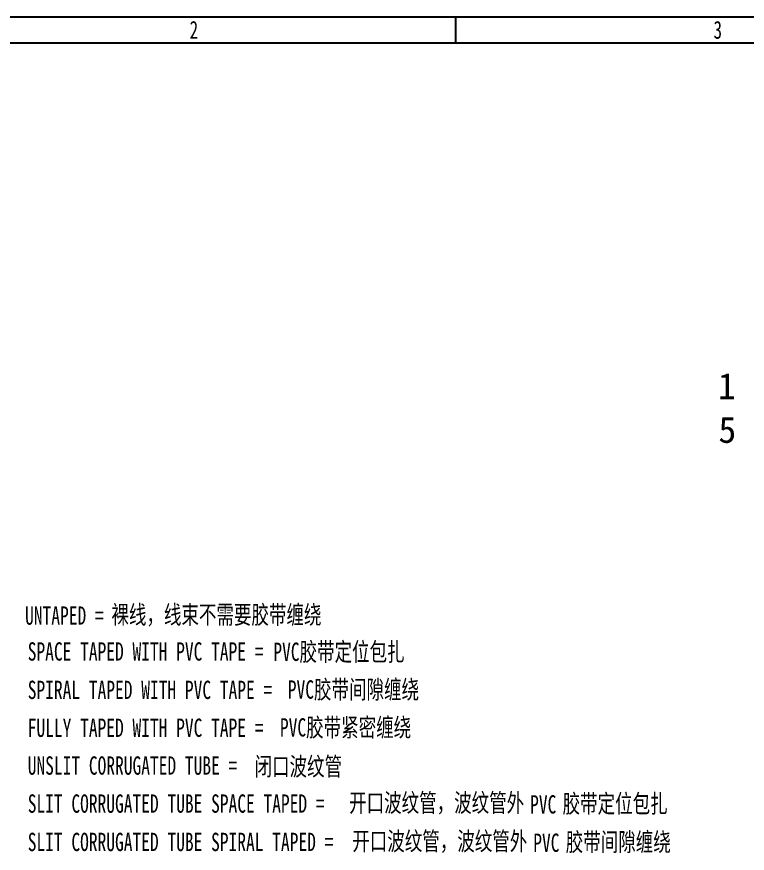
# Model space of a CAD drawing. Header units: inches. Extents: x 47316 to 59086, y 3141 to 11743.
# Drawn here: x 50399.1 to 50538.5, y 4980 to 5139.7 of the extents above; entities that cross this region are included whole.
import ezdxf

# ---------------------------------------------------------------- set-up
doc = ezdxf.new("R2010")
doc.units = ezdxf.units.IN
doc.header["$MEASUREMENT"] = 0
doc.layers.add('_BLACK_HOLE', color=7, linetype='Continuous')
doc.layers.add('Drawing Frame', color=7, linetype='Continuous')
doc.styles.add('MtX_FangSong_GB2312', font='')
doc.styles.add('MtX_SimSun', font='')
doc.styles.add('仿宋GB2312', font='仿宋_GB2312.ttf', dxfattribs={"height": 3.5})
doc.styles.get('MtX_FangSong_GB2312').set_extended_font_data('FangSong_GB2312')
doc.styles.get('MtX_SimSun').set_extended_font_data('SimSun')

msp = doc.modelspace()

# ---------------------------------------------------------------- linework, layer by layer
at = {"layer": '_BLACK_HOLE', "lineweight": -3}
for p, q in [((50282.93, 5139.67), (52025.93, 5139.67)), ((50482.93, 5134.67), (50482.93, 5139.67)), ((50282.93, 5134.67), (52025.93, 5134.67))]:
    msp.add_line(p, q, dxfattribs=at)

# ---------------------------------------------------------------- texts
at = {"layer": '_BLACK_HOLE', "lineweight": -3, "width": 0.7}
for s, height, style, p in [('2', 3.4, 'MtX_SimSun', (50432.1, 5135.47)), ('3', 3.4, 'MtX_SimSun', (50532.09, 5135.47)), ('裸线，线束不需要胶带缠绕', 3.5, '仿宋GB2312', (50417.16, 5023.81)), ('UNTAPED = ', 3.5, '仿宋GB2312', (50400.69, 5023.64)), ('SPACE TAPED WITH PVC TAPE = ', 3.5, '仿宋GB2312', (50401.19, 5016.79)), ('PVC胶带定位包扎', 3.5, '仿宋GB2312', (50448.07, 5016.73)), ('SPIRAL TAPED WITH PVC TAPE = ', 3.5, '仿宋GB2312', (50401.19, 5009.46)), ('PVC胶带间隙缠绕', 3.5, '仿宋GB2312', (50450.83, 5009.53)), ('FULLY TAPED WITH PVC TAPE = ', 3.5, '仿宋GB2312', (50401.19, 5002.23)), ('PVC胶带紧密缠绕', 3.5, '仿宋GB2312', (50449.33, 5002.3)), ('UNSLIT CORRUGATED TUBE = ', 3.5, '仿宋GB2312', (50401.19, 4995.02)), ('闭口波纹管', 3.5, '仿宋GB2312', (50444.48, 4994.85)), ('SLIT CORRUGATED TUBE SPACE TAPED = ', 3.5, '仿宋GB2312', (50401.19, 4987.76)), ('开口波纹管，波纹管外', 3.5, '仿宋GB2312', (50462.53, 4987.92)), ('PVC', 3.5, '仿宋GB2312', (50497.08, 4987.61)), ('胶带定位包扎', 3.5, '仿宋GB2312', (50503.28, 4987.76)), ('开口波纹管，波纹管外', 3.5, '仿宋GB2312', (50463.13, 4980.59)), ('胶带间隙缠绕', 3.5, '仿宋GB2312', (50503.88, 4980.44)), ('SLIT CORRUGATED TUBE SPIRAL TAPED = ', 3.5, '仿宋GB2312', (50401.19, 4980.44)), ('PVC', 3.5, '仿宋GB2312', (50497.68, 4980.29))]:
    msp.add_text(s, height=height, dxfattribs=dict(at, style=style)).set_placement(p)
at = {"layer": 'Drawing Frame', "style": 'MtX_FangSong_GB2312'}
for s, p in [('1', (50532.94, 5066.68)), ('5', (50533.03, 5058.35))]:
    msp.add_text(s, height=5, dxfattribs=at).set_placement(p)

doc.saveas('drawing.dxf')
